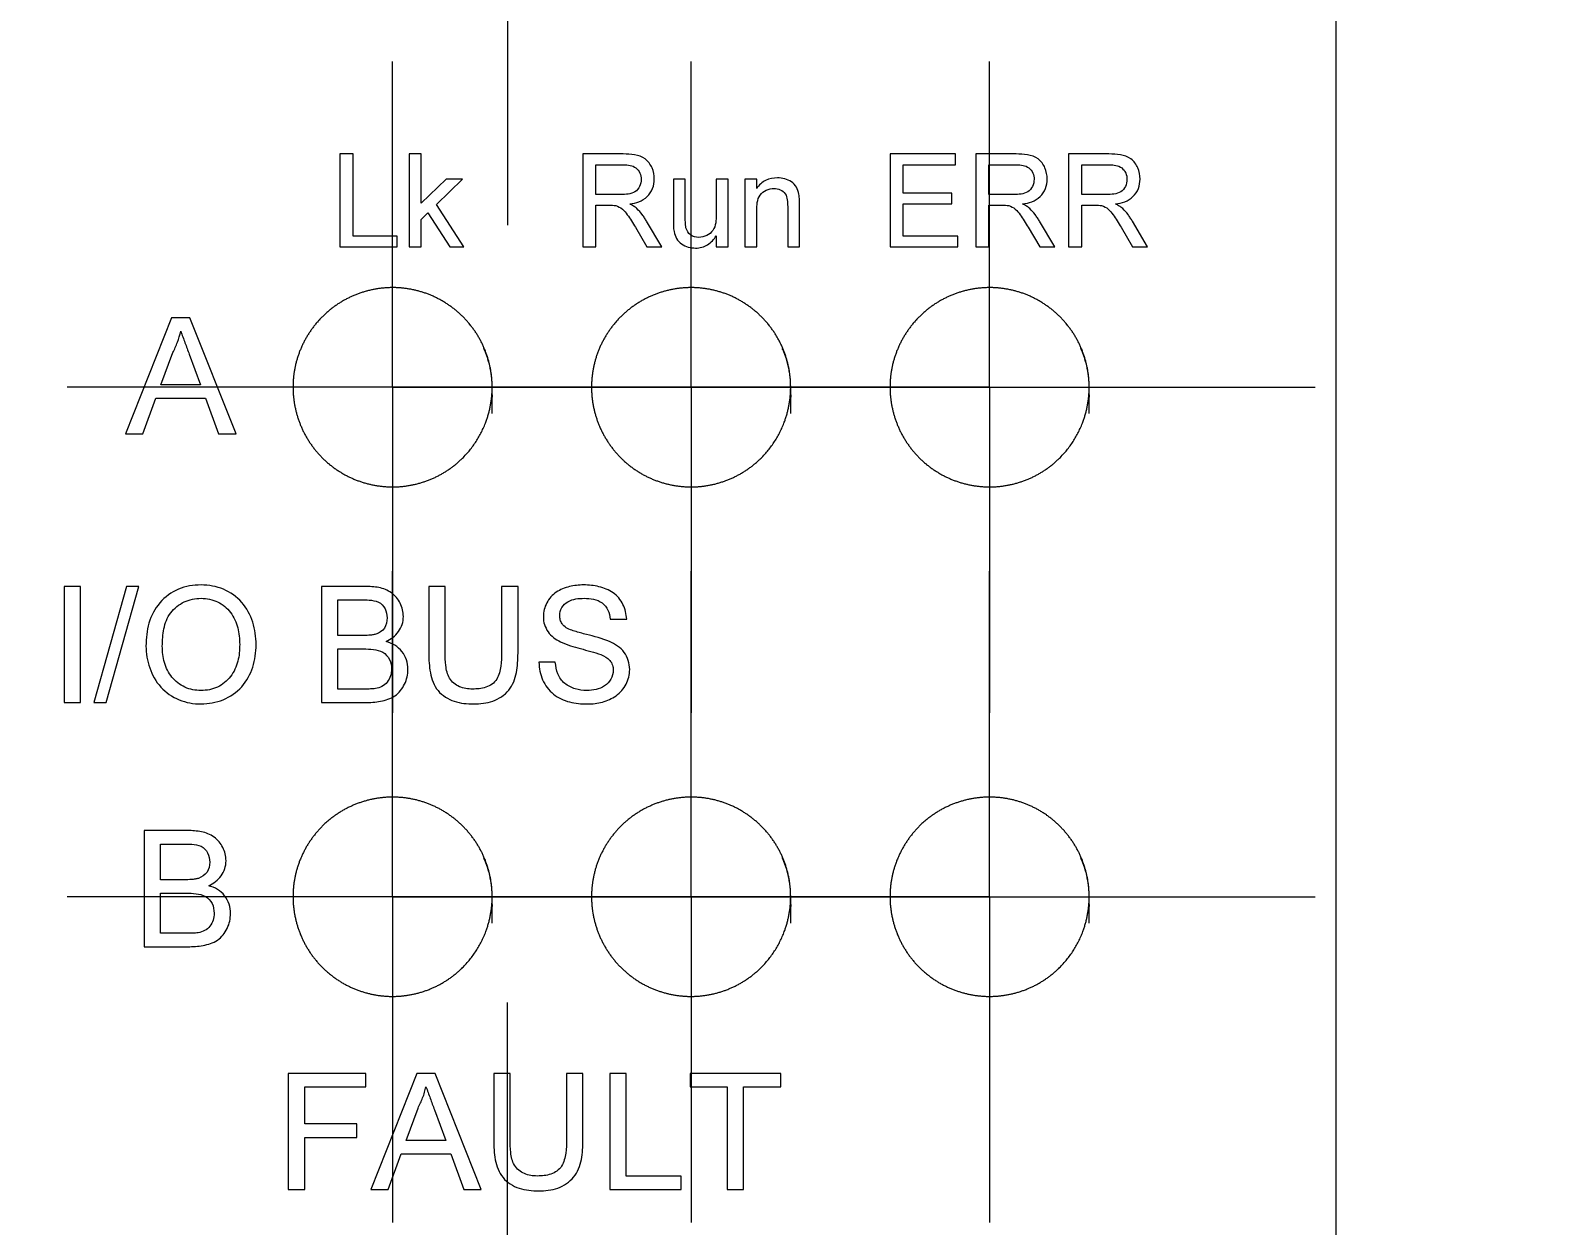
# Model space of a CAD drawing. Header units: millimetres. Extents: x -571 to 210, y 0 to 297.
# Drawn here: x 82.26 to 99.11, y 190.89 to 204.11 of the extents above; entities that cross this region are included whole.
import ezdxf

# ---------------------------------------------------------------- set-up
doc = ezdxf.new("R2010")
doc.units = ezdxf.units.MM
doc.styles.add('SLDTEXTSTYLE2', font='TXT', dxfattribs={"width": 0.605})
doc.dimstyles.new('SLDDIMSTYLE4', dxfattribs={"dimtxt": 2.568319, "dimasz": 3.5, "dimexe": 0, "dimexo": 0.0625, "dimgap": 0.64208, "dimtad": 2, "dimrnd": 1e-09, "dimzin": 12, "dimdsep": 46, "dimtxsty": 'SLDTEXTSTYLE2', "dimblk1": 'NONE', "dimblk2": 'NONE', "dimsah": 1, "dimcen": 0.09, "dimadec": 0, "dimazin": 0, "dimtfac": 1, "dimtofl": 0, "dimtmove": 0, "dimatfit": 3, "dimldrblk": 'NONE', "dimfxl": 1, "dimtolj": 1, "dimtzin": 12, "dimarcsym": 0})

# ---------------------------------------------------------------- blocks, each defined once
blk = doc.blocks.new('SW_CENTERMARKSYMBOL_15')
at = {"color": 0, "linetype": 'Continuous', "lineweight": 0}
for p, q in [((0, 2.5), (0, 4.25)), ((0, 0), (0, 2.5)), ((-2.5, 0), (-4.25, 0)), ((0, 0), (-2.5, 0)), ((0, 0), (0, -2.5)), ((0, 0), (2.5, 0)), ((2.5, 0), (4.25, 0)), ((0, -2.5), (0, -4.25))]:
    blk.add_line(p, q, dxfattribs=at)
blk = doc.blocks.new('SW_CENTERMARKSYMBOL_16')
at = {"color": 0, "linetype": 'Continuous', "lineweight": 0}
for p, q in [((0, 2.5), (0, 3.6017)), ((0, 0), (0, 2.5)), ((-2.5, 0), (-3.6017, 0)), ((0, 0), (-2.5, 0)), ((0, 0), (0, -2.5)), ((0, 0), (2.5, 0)), ((2.5, 0), (3.6017, 0)), ((0, -2.5), (0, -3.6017))]:
    blk.add_line(p, q, dxfattribs=at)
blk = doc.blocks.new('SW_CENTERMARKSYMBOL_17')
at = {"color": 0, "linetype": 'Continuous', "lineweight": 0}
for p, q in [((0, 2.5), (0, 3.6017)), ((0, 0), (0, 2.5)), ((-2.5, 0), (-3.6017, 0)), ((0, 0), (-2.5, 0)), ((0, 0), (0, -2.5)), ((0, 0), (2.5, 0)), ((2.5, 0), (3.6017, 0)), ((0, -2.5), (0, -3.6017))]:
    blk.add_line(p, q, dxfattribs=at)
blk = doc.blocks.new('SW_CENTERMARKSYMBOL_18')
at = {"color": 0, "linetype": 'Continuous', "lineweight": 0}
for p, q in [((0, 2.5), (0, 3.6017)), ((0, 0), (0, 2.5)), ((-2.5, 0), (-3.6017, 0)), ((0, 0), (-2.5, 0)), ((0, 0), (0, -2.5)), ((0, 0), (2.5, 0)), ((2.5, 0), (3.6017, 0)), ((0, -2.5), (0, -3.6017))]:
    blk.add_line(p, q, dxfattribs=at)
blk = doc.blocks.new('SW_CENTERMARKSYMBOL_19')
at = {"color": 0, "linetype": 'Continuous', "lineweight": 0}
for p, q in [((0, 2.5), (0, 3.6017)), ((0, 0), (0, 2.5)), ((-2.5, 0), (-3.6017, 0)), ((0, 0), (-2.5, 0)), ((0, 0), (0, -2.5)), ((0, 0), (2.5, 0)), ((2.5, 0), (3.6017, 0)), ((0, -2.5), (0, -3.6017))]:
    blk.add_line(p, q, dxfattribs=at)
blk = doc.blocks.new('SW_CENTERMARKSYMBOL_20')
at = {"color": 0, "linetype": 'Continuous', "lineweight": 0}
for p, q in [((0, 2.5), (0, 3.6017)), ((0, 0), (0, 2.5)), ((-2.5, 0), (-3.6017, 0)), ((0, 0), (-2.5, 0)), ((0, 0), (0, -2.5)), ((0, 0), (2.5, 0)), ((2.5, 0), (3.6017, 0)), ((0, -2.5), (0, -3.6017))]:
    blk.add_line(p, q, dxfattribs=at)
blk = doc.blocks.new('SW_CENTERMARKSYMBOL_21')
at = {"color": 0, "linetype": 'Continuous', "lineweight": 0}
for p, q in [((0, 2.5), (0, 3.6017)), ((0, 0), (0, 2.5)), ((-2.5, 0), (-3.6017, 0)), ((0, 0), (-2.5, 0)), ((0, 0), (0, -2.5)), ((0, 0), (2.5, 0)), ((2.5, 0), (3.6017, 0)), ((0, -2.5), (0, -3.6017))]:
    blk.add_line(p, q, dxfattribs=at)
blk = doc.blocks.new('SW_CENTERMARKSYMBOL_22')
at = {"color": 0, "linetype": 'Continuous', "lineweight": 0}
for p, q in [((0, 2.5), (0, 4.25)), ((0, 0), (0, 2.5)), ((-2.5, 0), (-4.25, 0)), ((0, 0), (-2.5, 0)), ((0, 0), (0, -2.5)), ((0, 0), (2.5, 0)), ((2.5, 0), (4.25, 0)), ((0, -2.5), (0, -4.25))]:
    blk.add_line(p, q, dxfattribs=at)
blk = doc.blocks.new('*D36')
at = {"color": 7, "linetype": 'Continuous', "lineweight": 0, "attachment_point": 1, "rotation": 355.7891, "style": 'SLDTEXTSTYLE2'}
for s, insert, char_height in [('R', (118.071, 187.237), 2.646), ('719.48', (120.608, 187.05), 2.6458)]:
    blk.add_mtext(s, dxfattribs=dict(at, insert=insert, char_height=char_height))
blk = doc.blocks.new('_NONE')

msp = doc.modelspace()

# ---------------------------------------------------------------- linework, layer by layer
at = {"color": 7, "linetype": 'Continuous', "lineweight": 15}
for p, q in [((96.703, 234.525), (96.703, 102.631)), ((85.688, 202.744), (85.688, 201.716)), ((85.833, 202.744), (85.688, 202.744)), ((85.833, 201.835), (85.833, 202.744)), ((86.455, 202.744), (86.455, 201.716)), ((86.586, 202.744), (86.455, 202.744)), ((86.586, 202.199), (86.586, 202.744)), ((88.375, 202.744), (88.375, 201.716)), ((88.821, 202.744), (88.375, 202.744)), ((91.773, 202.744), (91.773, 201.716)), ((92.498, 202.744), (91.773, 202.744)), ((92.498, 202.625), (92.498, 202.744)), ((92.722, 202.744), (92.722, 201.716)), ((93.167, 202.744), (92.722, 202.744)), ((93.749, 202.744), (93.749, 201.716)), ((94.195, 202.744), (93.749, 202.744)), ((88.52, 202.625), (88.826, 202.625)), ((88.52, 202.296), (88.52, 202.625)), ((91.918, 202.625), (92.498, 202.625)), ((91.918, 202.309), (91.918, 202.625)), ((92.866, 202.625), (93.173, 202.625)), ((92.866, 202.296), (92.866, 202.625)), ((93.894, 202.625), (94.2, 202.625)), ((93.894, 202.296), (93.894, 202.625)), ((86.862, 202.467), (86.586, 202.199)), ((86.757, 202.187), (87.045, 202.467)), ((87.045, 202.467), (86.862, 202.467)), ((89.376, 202.467), (89.376, 202.004)), ((89.508, 202.467), (89.376, 202.467)), ((89.508, 202.059), (89.508, 202.467)), ((89.982, 202.467), (89.85, 202.467)), ((89.85, 202.467), (89.85, 202.073)), ((89.982, 201.716), (89.982, 202.467)), ((90.166, 202.467), (90.166, 201.716)), ((90.298, 202.467), (90.166, 202.467)), ((90.298, 202.362), (90.298, 202.467)), ((87.058, 201.716), (86.757, 202.187)), ((88.795, 202.296), (88.52, 202.296)), ((88.52, 202.177), (88.668, 202.177)), ((88.52, 201.716), (88.52, 202.177)), ((92.458, 202.309), (91.918, 202.309)), ((91.918, 202.191), (92.458, 202.191)), ((91.918, 201.835), (91.918, 202.191)), ((92.458, 202.191), (92.458, 202.309)), ((93.142, 202.296), (92.866, 202.296)), ((92.866, 202.177), (93.015, 202.177)), ((92.866, 201.716), (92.866, 202.177)), ((94.169, 202.296), (93.894, 202.296)), ((93.894, 202.177), (94.042, 202.177)), ((93.894, 201.716), (93.894, 202.177)), ((86.586, 202.02), (86.662, 202.094)), ((86.586, 201.716), (86.586, 202.02)), ((86.662, 202.094), (86.904, 201.716)), ((90.298, 201.716), (90.298, 202.119)), ((90.641, 202.165), (90.641, 201.716)), ((90.772, 201.716), (90.772, 202.176)), ((88.956, 201.933), (89.084, 201.716)), ((89.25, 201.716), (89.081, 202)), ((93.302, 201.933), (93.43, 201.716)), ((93.596, 201.716), (93.427, 202)), ((94.329, 201.933), (94.457, 201.716)), ((94.623, 201.716), (94.455, 202)), ((85.688, 201.716), (86.321, 201.716)), ((86.321, 201.835), (85.833, 201.835)), ((86.321, 201.716), (86.321, 201.835)), ((86.455, 201.716), (86.586, 201.716)), ((86.904, 201.716), (87.058, 201.716)), ((88.375, 201.716), (88.52, 201.716)), ((89.084, 201.716), (89.25, 201.716)), ((89.85, 201.839), (89.85, 201.716)), ((89.85, 201.716), (89.982, 201.716)), ((90.166, 201.716), (90.298, 201.716)), ((90.641, 201.716), (90.772, 201.716)), ((91.773, 201.716), (92.524, 201.716)), ((92.524, 201.835), (91.918, 201.835)), ((92.524, 201.716), (92.524, 201.835)), ((92.722, 201.716), (92.866, 201.716)), ((93.43, 201.716), (93.596, 201.716)), ((93.749, 201.716), (93.894, 201.716)), ((94.457, 201.716), (94.623, 201.716)), ((83.824, 200.932), (83.315, 199.648)), ((84.029, 200.932), (83.824, 200.932)), ((84.539, 199.648), (84.029, 200.932)), ((83.707, 200.192), (83.839, 200.547)), ((84.021, 200.529), (84.146, 200.192)), ((84.146, 200.192), (83.707, 200.192)), ((83.507, 199.648), (83.653, 200.043)), ((83.653, 200.043), (84.2, 200.043)), ((84.2, 200.043), (84.346, 199.648)), ((83.315, 199.648), (83.507, 199.648)), ((84.346, 199.648), (84.539, 199.648)), ((82.637, 197.962), (82.637, 196.677)), ((82.818, 197.962), (82.637, 197.962)), ((82.818, 196.677), (82.818, 197.962)), ((83.328, 197.962), (82.966, 196.677)), ((83.102, 196.677), (83.464, 197.962)), ((83.464, 197.962), (83.328, 197.962)), ((85.485, 197.962), (85.485, 196.677)), ((85.966, 197.962), (85.485, 197.962)), ((85.666, 197.813), (85.911, 197.813)), ((85.666, 197.418), (85.666, 197.813)), ((86.67, 197.962), (86.67, 197.223)), ((86.851, 197.962), (86.67, 197.962)), ((86.851, 197.231), (86.851, 197.962)), ((87.658, 197.962), (87.477, 197.962)), ((87.477, 197.962), (87.477, 197.231)), ((87.658, 197.223), (87.658, 197.962)), ((88.679, 197.599), (88.86, 197.599)), ((85.931, 197.418), (85.666, 197.418)), ((85.666, 197.27), (85.949, 197.27)), ((85.666, 196.826), (85.666, 197.27)), ((88.07, 197.122), (87.889, 197.122)), ((85.97, 196.826), (85.666, 196.826)), ((82.637, 196.677), (82.818, 196.677)), ((82.966, 196.677), (83.102, 196.677)), ((85.485, 196.677), (85.967, 196.677)), ((83.523, 195.261), (83.523, 193.976)), ((84.004, 195.261), (83.523, 195.261)), ((83.704, 195.112), (83.949, 195.112)), ((83.704, 194.717), (83.704, 195.112)), ((83.969, 194.717), (83.704, 194.717)), ((83.704, 194.569), (83.987, 194.569)), ((83.704, 194.125), (83.704, 194.569)), ((84.008, 194.125), (83.704, 194.125)), ((83.523, 193.976), (84.005, 193.976)), ((85.117, 192.576), (85.117, 191.292)), ((85.973, 192.576), (85.117, 192.576)), ((85.973, 192.428), (85.973, 192.576)), ((86.537, 192.576), (86.028, 191.292)), ((86.742, 192.576), (86.537, 192.576)), ((87.252, 191.292), (86.742, 192.576)), ((87.389, 192.576), (87.389, 191.837)), ((87.57, 192.576), (87.389, 192.576)), ((87.57, 191.846), (87.57, 192.576)), ((88.376, 192.576), (88.195, 192.576)), ((88.195, 192.576), (88.195, 191.846)), ((88.376, 191.837), (88.376, 192.576)), ((88.673, 192.576), (88.673, 191.292)), ((88.854, 192.576), (88.673, 192.576)), ((88.854, 191.44), (88.854, 192.576)), ((90.566, 192.576), (89.562, 192.576)), ((89.562, 192.576), (89.562, 192.428)), ((90.566, 192.428), (90.566, 192.576)), ((85.298, 192.428), (85.973, 192.428)), ((85.298, 192.016), (85.298, 192.428)), ((89.562, 192.428), (89.973, 192.428)), ((89.973, 192.428), (89.973, 191.292)), ((90.154, 192.428), (90.566, 192.428)), ((90.154, 191.292), (90.154, 192.428)), ((86.42, 191.835), (86.552, 192.191)), ((86.734, 192.173), (86.859, 191.835)), ((85.874, 192.016), (85.298, 192.016)), ((85.874, 191.868), (85.874, 192.016)), ((85.298, 191.868), (85.874, 191.868)), ((85.298, 191.292), (85.298, 191.868)), ((86.859, 191.835), (86.42, 191.835)), ((86.22, 191.292), (86.366, 191.687)), ((86.366, 191.687), (86.913, 191.687)), ((86.913, 191.687), (87.059, 191.292)), ((89.463, 191.44), (88.854, 191.44)), ((89.463, 191.292), (89.463, 191.44)), ((85.117, 191.292), (85.298, 191.292)), ((86.028, 191.292), (86.22, 191.292)), ((87.059, 191.292), (87.252, 191.292)), ((88.673, 191.292), (89.463, 191.292)), ((89.973, 191.292), (90.154, 191.292))]:
    msp.add_line(p, q, dxfattribs=at)
for points, knots in [([(89.165, 202.467), (89.164, 202.509), (89.158, 202.551), (89.123, 202.629), (89.098, 202.664), (89.031, 202.715), (88.989, 202.728), (88.905, 202.742), (88.863, 202.743), (88.821, 202.744)], [0, 0, 0, 0, 0.25, 0.25, 0.5, 0.5, 0.75, 0.75, 1, 1, 1, 1]), ([(93.512, 202.467), (93.511, 202.509), (93.504, 202.551), (93.47, 202.629), (93.445, 202.664), (93.377, 202.715), (93.335, 202.728), (93.252, 202.742), (93.21, 202.743), (93.167, 202.744)], [0, 0, 0, 0, 0.25, 0.25, 0.5, 0.5, 0.75, 0.75, 1, 1, 1, 1]), ([(94.539, 202.467), (94.538, 202.509), (94.531, 202.551), (94.497, 202.629), (94.472, 202.664), (94.405, 202.715), (94.363, 202.728), (94.279, 202.742), (94.237, 202.743), (94.195, 202.744)], [0, 0, 0, 0, 0.25, 0.25, 0.5, 0.5, 0.75, 0.75, 1, 1, 1, 1]), ([(88.826, 202.625), (88.874, 202.625), (88.924, 202.619), (88.982, 202.575), (88.997, 202.555), (89.016, 202.512), (89.02, 202.488), (89.021, 202.464)], [0, 0, 0, 0, 0.5, 0.5, 0.75, 0.75, 1, 1, 1, 1]), ([(93.173, 202.625), (93.221, 202.625), (93.271, 202.619), (93.328, 202.575), (93.343, 202.555), (93.363, 202.512), (93.366, 202.488), (93.367, 202.464)], [0, 0, 0, 0, 0.5, 0.5, 0.75, 0.75, 1, 1, 1, 1]), ([(94.2, 202.625), (94.248, 202.625), (94.298, 202.619), (94.355, 202.575), (94.37, 202.555), (94.39, 202.512), (94.394, 202.488), (94.394, 202.464)], [0, 0, 0, 0, 0.5, 0.5, 0.75, 0.75, 1, 1, 1, 1]), ([(89.021, 202.464), (89.02, 202.437), (89.015, 202.41), (88.991, 202.362), (88.974, 202.34), (88.906, 202.298), (88.849, 202.297), (88.795, 202.296)], [0, 0, 0, 0, 0.25, 0.25, 0.5, 0.5, 1, 1, 1, 1]), ([(88.893, 202.191), (88.928, 202.196), (88.963, 202.203), (89.029, 202.23), (89.061, 202.248), (89.113, 202.297), (89.133, 202.328), (89.16, 202.395), (89.165, 202.431), (89.165, 202.467)], [0, 0, 0, 0, 0.25, 0.25, 0.5, 0.5, 0.75, 0.75, 1, 1, 1, 1]), ([(90.527, 202.48), (90.482, 202.479), (90.437, 202.472), (90.357, 202.432), (90.325, 202.399), (90.298, 202.362)], [0, 0, 0, 0, 0.5, 0.5, 1, 1, 1, 1]), ([(90.298, 202.119), (90.299, 202.149), (90.3, 202.178), (90.31, 202.236), (90.319, 202.265), (90.352, 202.314), (90.378, 202.331), (90.431, 202.356), (90.46, 202.361), (90.49, 202.362)], [0, 0, 0, 0, 0.25, 0.25, 0.5, 0.5, 0.75, 0.75, 1, 1, 1, 1]), ([(90.49, 202.362), (90.514, 202.361), (90.538, 202.358), (90.581, 202.338), (90.601, 202.323), (90.627, 202.283), (90.633, 202.26), (90.64, 202.212), (90.64, 202.189), (90.641, 202.165)], [0, 0, 0, 0, 0.25, 0.25, 0.5, 0.5, 0.75, 0.75, 1, 1, 1, 1]), ([(90.766, 202.299), (90.76, 202.326), (90.751, 202.352), (90.724, 202.4), (90.706, 202.421), (90.637, 202.466), (90.582, 202.479), (90.527, 202.48)], [0, 0, 0, 0, 0.25, 0.25, 0.5, 0.5, 1, 1, 1, 1]), ([(93.367, 202.464), (93.366, 202.437), (93.361, 202.41), (93.338, 202.362), (93.32, 202.34), (93.252, 202.298), (93.195, 202.297), (93.142, 202.296)], [0, 0, 0, 0, 0.25, 0.25, 0.5, 0.5, 1, 1, 1, 1]), ([(93.239, 202.191), (93.275, 202.196), (93.31, 202.203), (93.375, 202.23), (93.407, 202.248), (93.459, 202.297), (93.479, 202.328), (93.506, 202.395), (93.511, 202.431), (93.512, 202.467)], [0, 0, 0, 0, 0.25, 0.25, 0.5, 0.5, 0.75, 0.75, 1, 1, 1, 1]), ([(94.394, 202.464), (94.393, 202.437), (94.388, 202.41), (94.365, 202.362), (94.348, 202.34), (94.279, 202.298), (94.223, 202.297), (94.169, 202.296)], [0, 0, 0, 0, 0.25, 0.25, 0.5, 0.5, 1, 1, 1, 1]), ([(94.267, 202.191), (94.302, 202.196), (94.337, 202.203), (94.403, 202.23), (94.435, 202.248), (94.486, 202.297), (94.507, 202.328), (94.534, 202.395), (94.538, 202.431), (94.539, 202.467)], [0, 0, 0, 0, 0.25, 0.25, 0.5, 0.5, 0.75, 0.75, 1, 1, 1, 1]), ([(88.668, 202.177), (88.674, 202.177), (88.68, 202.177), (88.686, 202.177), (88.692, 202.177), (88.698, 202.177), (88.704, 202.177), (88.716, 202.176), (88.728, 202.175), (88.74, 202.173)], [0, 0, 0, 0, 0.00001794002, 0.00001794002, 0.00001794002, 0.00003588707, 0.00003588707, 0.00003588707, 0.00007169055, 0.00007169055, 0.00007169055, 0.00007169055]), ([(88.973, 202.14), (88.967, 202.145), (88.961, 202.15), (88.954, 202.155), (88.948, 202.16), (88.941, 202.164), (88.935, 202.168), (88.921, 202.176), (88.907, 202.184), (88.893, 202.191)], [0, 0, 0, 0, 0.00002376253, 0.00002376253, 0.00002376253, 0.00004755377, 0.00004755377, 0.00004755377, 0.00009489811, 0.00009489811, 0.00009489811, 0.00009489811]), ([(90.772, 202.176), (90.772, 202.196), (90.772, 202.217), (90.771, 202.237), (90.771, 202.248), (90.77, 202.258), (90.769, 202.268), (90.768, 202.278), (90.767, 202.289), (90.766, 202.299)], [0, 0, 0, 0, 0.000061631, 0.000061631, 0.000061631, 0.000092509, 0.000092509, 0.000092509, 0.0001235027, 0.0001235027, 0.0001235027, 0.0001235027]), ([(93.015, 202.177), (93.021, 202.177), (93.027, 202.177), (93.033, 202.177), (93.039, 202.177), (93.045, 202.177), (93.051, 202.177), (93.063, 202.176), (93.075, 202.175), (93.086, 202.173)], [0, 0, 0, 0, 0.00001794002, 0.00001794002, 0.00001794002, 0.00003588707, 0.00003588707, 0.00003588707, 0.00007169055, 0.00007169055, 0.00007169055, 0.00007169055]), ([(93.319, 202.14), (93.313, 202.145), (93.307, 202.15), (93.301, 202.155), (93.294, 202.16), (93.288, 202.164), (93.281, 202.168), (93.268, 202.176), (93.253, 202.184), (93.239, 202.191)], [0, 0, 0, 0, 0.00002376253, 0.00002376253, 0.00002376253, 0.00004755377, 0.00004755377, 0.00004755377, 0.00009489811, 0.00009489811, 0.00009489811, 0.00009489811]), ([(94.042, 202.177), (94.048, 202.177), (94.054, 202.177), (94.06, 202.177), (94.066, 202.177), (94.072, 202.177), (94.078, 202.177), (94.09, 202.176), (94.102, 202.175), (94.114, 202.173)], [0, 0, 0, 0, 0.00001794002, 0.00001794002, 0.00001794002, 0.00003588707, 0.00003588707, 0.00003588707, 0.00007169055, 0.00007169055, 0.00007169055, 0.00007169055]), ([(94.347, 202.14), (94.341, 202.145), (94.334, 202.15), (94.328, 202.155), (94.322, 202.16), (94.315, 202.164), (94.308, 202.168), (94.295, 202.176), (94.281, 202.184), (94.267, 202.191)], [0, 0, 0, 0, 0.00002376253, 0.00002376253, 0.00002376253, 0.00004755377, 0.00004755377, 0.00004755377, 0.00009489811, 0.00009489811, 0.00009489811, 0.00009489811]), ([(88.74, 202.173), (88.766, 202.164), (88.791, 202.153), (88.834, 202.117), (88.85, 202.095), (88.899, 202.028), (88.927, 201.981), (88.956, 201.933)], [0, 0, 0, 0, 0.25, 0.25, 0.5, 0.5, 1, 1, 1, 1]), ([(89.081, 202), (89.073, 202.013), (89.066, 202.025), (89.058, 202.038), (89.05, 202.05), (89.041, 202.062), (89.032, 202.074), (89.014, 202.098), (88.994, 202.119), (88.973, 202.14)], [0, 0, 0, 0, 0.000044453, 0.000044453, 0.000044453, 0.0000889502, 0.0000889502, 0.0000889502, 0.0001778479, 0.0001778479, 0.0001778479, 0.0001778479]), ([(89.516, 201.927), (89.513, 201.938), (89.512, 201.949), (89.511, 201.96), (89.51, 201.971), (89.509, 201.982), (89.509, 201.993), (89.508, 202.015), (89.508, 202.037), (89.508, 202.059)], [0, 0, 0, 0, 0.0000331474, 0.0000331474, 0.0000331474, 0.0000662318, 0.0000662318, 0.0000662318, 0.0001322283, 0.0001322283, 0.0001322283, 0.0001322283]), ([(89.85, 202.073), (89.85, 202.043), (89.849, 202.013), (89.84, 201.953), (89.831, 201.924), (89.797, 201.874), (89.772, 201.855), (89.718, 201.829), (89.688, 201.823), (89.658, 201.822)], [0, 0, 0, 0, 0.25, 0.25, 0.5, 0.5, 0.75, 0.75, 1, 1, 1, 1]), ([(93.086, 202.173), (93.113, 202.164), (93.138, 202.153), (93.18, 202.117), (93.197, 202.095), (93.245, 202.028), (93.273, 201.981), (93.302, 201.933)], [0, 0, 0, 0, 0.25, 0.25, 0.5, 0.5, 1, 1, 1, 1]), ([(93.427, 202), (93.42, 202.013), (93.412, 202.025), (93.404, 202.038), (93.396, 202.05), (93.387, 202.062), (93.378, 202.074), (93.361, 202.098), (93.34, 202.119), (93.319, 202.14)], [0, 0, 0, 0, 0.000044453, 0.000044453, 0.000044453, 0.0000889502, 0.0000889502, 0.0000889502, 0.0001778479, 0.0001778479, 0.0001778479, 0.0001778479]), ([(94.114, 202.173), (94.14, 202.164), (94.165, 202.153), (94.207, 202.117), (94.224, 202.095), (94.272, 202.028), (94.301, 201.981), (94.329, 201.933)], [0, 0, 0, 0, 0.25, 0.25, 0.5, 0.5, 1, 1, 1, 1]), ([(94.455, 202), (94.447, 202.013), (94.439, 202.025), (94.431, 202.038), (94.423, 202.05), (94.415, 202.062), (94.406, 202.074), (94.388, 202.098), (94.368, 202.119), (94.347, 202.14)], [0, 0, 0, 0, 0.000044453, 0.000044453, 0.000044453, 0.0000889502, 0.0000889502, 0.0000889502, 0.0001778479, 0.0001778479, 0.0001778479, 0.0001778479]), ([(89.376, 202.004), (89.376, 201.995), (89.376, 201.985), (89.376, 201.975), (89.377, 201.965), (89.377, 201.955), (89.377, 201.945), (89.378, 201.925), (89.38, 201.906), (89.384, 201.886)], [0, 0, 0, 0, 0.0000296593, 0.0000296593, 0.0000296593, 0.0000593253, 0.0000593253, 0.0000593253, 0.0001186717, 0.0001186717, 0.0001186717, 0.0001186717]), ([(89.384, 201.886), (89.389, 201.859), (89.398, 201.833), (89.424, 201.785), (89.444, 201.765), (89.512, 201.718), (89.567, 201.705), (89.622, 201.703)], [0, 0, 0, 0, 0.25, 0.25, 0.5, 0.5, 1, 1, 1, 1]), ([(89.658, 201.822), (89.626, 201.823), (89.593, 201.83), (89.541, 201.866), (89.524, 201.896), (89.516, 201.927)], [0, 0, 0, 0, 0.5, 0.5, 1, 1, 1, 1]), ([(89.622, 201.703), (89.669, 201.705), (89.716, 201.715), (89.794, 201.764), (89.825, 201.8), (89.85, 201.839)], [0, 0, 0, 0, 0.5, 0.5, 1, 1, 1, 1]), ([(87.372, 199.873), (87.372, 200.309), (87.344, 200.452), (87.233, 200.719), (87.151, 200.841), (86.948, 201.044), (86.825, 201.127), (86.56, 201.237), (86.415, 201.266), (86.127, 201.266), (85.983, 201.237), (85.716, 201.127), (85.595, 201.046), (85.389, 200.84), (85.308, 200.719), (85.197, 200.452), (85.169, 200.308), (85.169, 200.021), (85.198, 199.876), (85.307, 199.611), (85.389, 199.488), (85.592, 199.284), (85.714, 199.202), (85.981, 199.091), (86.124, 199.062), (86.415, 199.062), (86.558, 199.091), (86.825, 199.201), (86.947, 199.283), (87.253, 199.588), (87.372, 199.873), (87.372, 200.309)], [-0.125, -0.125, 0, 0, 0.0625, 0.0625, 0.125, 0.125, 0.1875, 0.1875, 0.25, 0.25, 0.3125, 0.3125, 0.375, 0.375, 0.4375, 0.4375, 0.5, 0.5, 0.5625, 0.5625, 0.625, 0.625, 0.6875, 0.6875, 0.75, 0.75, 0.8125, 0.8125, 0.875, 0.875, 1, 1, 1.0625, 1.0625]), ([(90.674, 199.873), (90.674, 200.309), (90.646, 200.452), (90.535, 200.719), (90.453, 200.841), (90.25, 201.044), (90.127, 201.127), (89.862, 201.237), (89.717, 201.266), (89.429, 201.266), (89.285, 201.237), (89.018, 201.127), (88.897, 201.046), (88.691, 200.84), (88.61, 200.719), (88.499, 200.452), (88.471, 200.308), (88.471, 200.021), (88.5, 199.876), (88.609, 199.611), (88.691, 199.488), (88.894, 199.284), (89.016, 199.202), (89.283, 199.091), (89.426, 199.062), (89.717, 199.062), (89.86, 199.091), (90.127, 199.201), (90.249, 199.283), (90.555, 199.588), (90.674, 199.873), (90.674, 200.309)], [-0.125, -0.125, 0, 0, 0.0625, 0.0625, 0.125, 0.125, 0.1875, 0.1875, 0.25, 0.25, 0.3125, 0.3125, 0.375, 0.375, 0.4375, 0.4375, 0.5, 0.5, 0.5625, 0.5625, 0.625, 0.625, 0.6875, 0.6875, 0.75, 0.75, 0.8125, 0.8125, 0.875, 0.875, 1, 1, 1.0625, 1.0625]), ([(93.976, 199.873), (93.976, 200.309), (93.948, 200.452), (93.837, 200.719), (93.755, 200.841), (93.552, 201.044), (93.429, 201.127), (93.164, 201.237), (93.019, 201.266), (92.731, 201.266), (92.587, 201.237), (92.32, 201.127), (92.199, 201.046), (91.993, 200.84), (91.912, 200.719), (91.801, 200.452), (91.773, 200.308), (91.773, 200.021), (91.802, 199.876), (91.911, 199.611), (91.993, 199.488), (92.196, 199.284), (92.318, 199.202), (92.585, 199.091), (92.728, 199.062), (93.019, 199.062), (93.162, 199.091), (93.429, 199.201), (93.551, 199.283), (93.857, 199.588), (93.976, 199.873), (93.976, 200.309)], [-0.125, -0.125, 0, 0, 0.0625, 0.0625, 0.125, 0.125, 0.1875, 0.1875, 0.25, 0.25, 0.3125, 0.3125, 0.375, 0.375, 0.4375, 0.4375, 0.5, 0.5, 0.5625, 0.5625, 0.625, 0.625, 0.6875, 0.6875, 0.75, 0.75, 0.8125, 0.8125, 0.875, 0.875, 1, 1, 1.0625, 1.0625]), ([(83.839, 200.547), (83.848, 200.566), (83.858, 200.585), (83.867, 200.604), (83.875, 200.623), (83.883, 200.643), (83.89, 200.663), (83.905, 200.702), (83.917, 200.743), (83.927, 200.784)], [0, 0, 0, 0, 0.0000634621, 0.0000634621, 0.0000634621, 0.0001269779, 0.0001269779, 0.0001269779, 0.0002540087, 0.0002540087, 0.0002540087, 0.0002540087]), ([(83.927, 200.784), (83.934, 200.763), (83.942, 200.742), (83.95, 200.721), (83.958, 200.699), (83.966, 200.678), (83.974, 200.657), (83.982, 200.635), (83.989, 200.614), (83.997, 200.593), (84.005, 200.572), (84.013, 200.55), (84.021, 200.529)], [0, 0, 0, 0, 0.0000680895, 0.0000680895, 0.0000680895, 0.000136175, 0.000136175, 0.000136175, 0.000204263, 0.000204263, 0.000204263, 0.000272351, 0.000272351, 0.000272351, 0.000272351]), ([(84.152, 197.978), (84.066, 197.976), (83.981, 197.964), (83.823, 197.897), (83.752, 197.845), (83.64, 197.716), (83.6, 197.638), (83.551, 197.474), (83.544, 197.388), (83.542, 197.302)], [0, 0, 0, 0, 0.25, 0.25, 0.5, 0.5, 0.75, 0.75, 1, 1, 1, 1]), ([(84.761, 197.317), (84.759, 197.402), (84.75, 197.485), (84.698, 197.645), (84.658, 197.721), (84.547, 197.848), (84.476, 197.897), (84.322, 197.963), (84.237, 197.976), (84.152, 197.978)], [0, 0, 0, 0, 0.25, 0.25, 0.5, 0.5, 0.75, 0.75, 1, 1, 1, 1]), ([(88.384, 197.978), (88.331, 197.977), (88.278, 197.972), (88.176, 197.947), (88.125, 197.927), (88.037, 197.867), (88.001, 197.827), (87.964, 197.756), (87.954, 197.731), (87.941, 197.68), (87.939, 197.653), (87.938, 197.626)], [0, 0, 0, 0, 0.25, 0.25, 0.5, 0.5, 0.75, 0.75, 0.875, 0.875, 1, 1, 1, 1]), ([(88.86, 197.599), (88.856, 197.656), (88.845, 197.712), (88.793, 197.813), (88.755, 197.858), (88.663, 197.923), (88.609, 197.945), (88.498, 197.972), (88.441, 197.977), (88.384, 197.978)], [0, 0, 0, 0, 0.25, 0.25, 0.5, 0.5, 0.75, 0.75, 1, 1, 1, 1]), ([(83.723, 197.3), (83.724, 197.365), (83.728, 197.429), (83.754, 197.555), (83.777, 197.617), (83.855, 197.721), (83.908, 197.761), (84.023, 197.817), (84.088, 197.829), (84.153, 197.83)], [0, 0, 0, 0, 0.25, 0.25, 0.5, 0.5, 0.75, 0.75, 1, 1, 1, 1]), ([(84.153, 197.83), (84.216, 197.828), (84.279, 197.817), (84.391, 197.763), (84.441, 197.722), (84.515, 197.623), (84.541, 197.564), (84.573, 197.444), (84.579, 197.381), (84.579, 197.319)], [0, 0, 0, 0, 0.25, 0.25, 0.5, 0.5, 0.75, 0.75, 1, 1, 1, 1]), ([(85.911, 197.813), (85.945, 197.813), (85.979, 197.813), (86.047, 197.807), (86.082, 197.803), (86.146, 197.773), (86.171, 197.746), (86.202, 197.683), (86.208, 197.648), (86.209, 197.613)], [0, 0, 0, 0, 0.25, 0.25, 0.5, 0.5, 0.75, 0.75, 1, 1, 1, 1]), ([(86.39, 197.629), (86.389, 197.654), (86.387, 197.679), (86.375, 197.728), (86.366, 197.753), (86.331, 197.82), (86.298, 197.861), (86.216, 197.919), (86.167, 197.938), (86.068, 197.958), (86.017, 197.961), (85.966, 197.962)], [0, 0, 0, 0, 0.125, 0.125, 0.25, 0.25, 0.5, 0.5, 0.75, 0.75, 1, 1, 1, 1]), ([(88.119, 197.638), (88.12, 197.67), (88.127, 197.701), (88.16, 197.754), (88.183, 197.776), (88.264, 197.824), (88.329, 197.829), (88.391, 197.83)], [0, 0, 0, 0, 0.25, 0.25, 0.5, 0.5, 1, 1, 1, 1]), ([(88.391, 197.83), (88.46, 197.828), (88.532, 197.82), (88.616, 197.758), (88.638, 197.73), (88.667, 197.668), (88.675, 197.634), (88.679, 197.599)], [0, 0, 0, 0, 0.5, 0.5, 0.75, 0.75, 1, 1, 1, 1]), ([(86.198, 197.352), (86.224, 197.366), (86.25, 197.38), (86.297, 197.416), (86.318, 197.437), (86.353, 197.486), (86.367, 197.513), (86.386, 197.569), (86.389, 197.599), (86.39, 197.629)], [0, 0, 0, 0, 0.25, 0.25, 0.5, 0.5, 0.75, 0.75, 1, 1, 1, 1]), ([(88.165, 197.525), (88.158, 197.532), (88.151, 197.54), (88.145, 197.548), (88.136, 197.561), (88.13, 197.575), (88.125, 197.59), (88.121, 197.606), (88.12, 197.622), (88.119, 197.638)], [0, 0, 0, 0, 0.0000311474, 0.0000311474, 0.0000311474, 0.0000777995, 0.0000777995, 0.0000777995, 0.0001267545, 0.0001267545, 0.0001267545, 0.0001267545]), ([(86.209, 197.613), (86.208, 197.574), (86.201, 197.534), (86.158, 197.468), (86.123, 197.447), (86.085, 197.433)], [0, 0, 0, 0, 0.5, 0.5, 1, 1, 1, 1]), ([(87.938, 197.626), (87.939, 197.597), (87.942, 197.567), (87.96, 197.511), (87.973, 197.484), (88.007, 197.436), (88.029, 197.414), (88.075, 197.378), (88.101, 197.363), (88.128, 197.349)], [0, 0, 0, 0, 0.25, 0.25, 0.5, 0.5, 0.75, 0.75, 1, 1, 1, 1]), ([(88.67, 197.352), (88.588, 197.387), (88.501, 197.409), (88.371, 197.441), (88.327, 197.452), (88.242, 197.48), (88.199, 197.495), (88.165, 197.525)], [0, 0, 0, 0, 0.5, 0.5, 0.75, 0.75, 1, 1, 1, 1]), ([(83.542, 197.302), (83.543, 197.22), (83.556, 197.139), (83.611, 196.983), (83.651, 196.91), (83.763, 196.787), (83.832, 196.739), (83.985, 196.676), (84.068, 196.662), (84.151, 196.661)], [0, 0, 0, 0, 0.25, 0.25, 0.5, 0.5, 0.75, 0.75, 1, 1, 1, 1]), ([(84.151, 196.809), (84.089, 196.811), (84.028, 196.821), (83.918, 196.872), (83.869, 196.911), (83.791, 197.004), (83.763, 197.06), (83.73, 197.178), (83.724, 197.239), (83.723, 197.3)], [0, 0, 0, 0, 0.25, 0.25, 0.5, 0.5, 0.75, 0.75, 1, 1, 1, 1]), ([(84.579, 197.319), (84.578, 197.256), (84.574, 197.194), (84.543, 197.075), (84.517, 197.016), (84.44, 196.916), (84.39, 196.875), (84.277, 196.821), (84.214, 196.811), (84.151, 196.809)], [0, 0, 0, 0, 0.25, 0.25, 0.5, 0.5, 0.75, 0.75, 1, 1, 1, 1]), ([(84.151, 196.661), (84.236, 196.663), (84.317, 196.676), (84.473, 196.741), (84.546, 196.788), (84.656, 196.914), (84.697, 196.99), (84.749, 197.148), (84.759, 197.233), (84.761, 197.317)], [0, 0, 0, 0, 0.25, 0.25, 0.5, 0.5, 0.75, 0.75, 1, 1, 1, 1]), ([(86.085, 197.433), (86.073, 197.43), (86.06, 197.427), (86.047, 197.425), (86.034, 197.423), (86.021, 197.422), (86.008, 197.421), (85.982, 197.419), (85.957, 197.418), (85.931, 197.418)], [0, 0, 0, 0, 0.0000390559, 0.0000390559, 0.0000390559, 0.0000779636, 0.0000779636, 0.0000779636, 0.0001554101, 0.0001554101, 0.0001554101, 0.0001554101]), ([(86.44, 197.045), (86.439, 197.081), (86.435, 197.115), (86.413, 197.183), (86.396, 197.214), (86.352, 197.269), (86.325, 197.292), (86.265, 197.329), (86.232, 197.342), (86.198, 197.352)], [0, 0, 0, 0, 0.25, 0.25, 0.5, 0.5, 0.75, 0.75, 1, 1, 1, 1]), ([(88.128, 197.349), (88.198, 197.314), (88.274, 197.293), (88.387, 197.263), (88.425, 197.253), (88.501, 197.232), (88.539, 197.221), (88.575, 197.207)], [0, 0, 0, 0, 0.5, 0.5, 0.75, 0.75, 1, 1, 1, 1]), ([(88.893, 197.042), (88.892, 197.076), (88.888, 197.109), (88.868, 197.174), (88.852, 197.204), (88.792, 197.286), (88.732, 197.324), (88.67, 197.352)], [0, 0, 0, 0, 0.25, 0.25, 0.5, 0.5, 1, 1, 1, 1]), ([(85.949, 197.27), (85.985, 197.27), (86.022, 197.269), (86.094, 197.259), (86.13, 197.251), (86.194, 197.215), (86.219, 197.186), (86.252, 197.121), (86.258, 197.084), (86.259, 197.048)], [0, 0, 0, 0, 0.25, 0.25, 0.5, 0.5, 0.75, 0.75, 1, 1, 1, 1]), ([(86.67, 197.223), (86.671, 197.15), (86.675, 197.078), (86.702, 196.935), (86.727, 196.864), (86.819, 196.754), (86.884, 196.714), (87.022, 196.668), (87.094, 196.662), (87.167, 196.661)], [0, 0, 0, 0, 0.25, 0.25, 0.5, 0.5, 0.75, 0.75, 1, 1, 1, 1]), ([(87.153, 196.826), (87.104, 196.827), (87.055, 196.833), (86.965, 196.872), (86.926, 196.905), (86.875, 196.988), (86.865, 197.038), (86.853, 197.134), (86.852, 197.183), (86.851, 197.231)], [0, 0, 0, 0, 0.25, 0.25, 0.5, 0.5, 0.75, 0.75, 1, 1, 1, 1]), ([(87.477, 197.231), (87.476, 197.181), (87.475, 197.13), (87.46, 197.03), (87.448, 196.979), (87.396, 196.893), (87.351, 196.862), (87.255, 196.83), (87.204, 196.826), (87.153, 196.826)], [0, 0, 0, 0, 0.25, 0.25, 0.5, 0.5, 0.75, 0.75, 1, 1, 1, 1]), ([(87.167, 196.661), (87.239, 196.662), (87.311, 196.669), (87.447, 196.717), (87.509, 196.759), (87.601, 196.868), (87.627, 196.938), (87.654, 197.079), (87.657, 197.151), (87.658, 197.223)], [0, 0, 0, 0, 0.25, 0.25, 0.5, 0.5, 0.75, 0.75, 1, 1, 1, 1]), ([(88.575, 197.207), (88.611, 197.191), (88.647, 197.172), (88.686, 197.128), (88.696, 197.11), (88.709, 197.073), (88.711, 197.053), (88.712, 197.033)], [0, 0, 0, 0, 0.5, 0.5, 0.75, 0.75, 1, 1, 1, 1]), ([(85.967, 196.677), (86.024, 196.678), (86.081, 196.68), (86.192, 196.701), (86.247, 196.719), (86.343, 196.783), (86.378, 196.829), (86.415, 196.906), (86.425, 196.933), (86.437, 196.988), (86.439, 197.017), (86.44, 197.045)], [0, 0, 0, 0, 0.25, 0.25, 0.5, 0.5, 0.75, 0.75, 0.875, 0.875, 1, 1, 1, 1]), ([(86.259, 197.048), (86.258, 197.022), (86.256, 196.997), (86.24, 196.948), (86.228, 196.924), (86.196, 196.883), (86.176, 196.867), (86.13, 196.844), (86.105, 196.837), (86.08, 196.832)], [0, 0, 0, 0, 0.25, 0.25, 0.5, 0.5, 0.75, 0.75, 1, 1, 1, 1]), ([(87.889, 197.122), (87.891, 197.055), (87.903, 196.99), (87.958, 196.868), (87.998, 196.813), (88.101, 196.728), (88.164, 196.7), (88.292, 196.667), (88.359, 196.661), (88.426, 196.661)], [0, 0, 0, 0, 0.25, 0.25, 0.5, 0.5, 0.75, 0.75, 1, 1, 1, 1]), ([(88.419, 196.809), (88.375, 196.81), (88.332, 196.815), (88.249, 196.841), (88.209, 196.861), (88.141, 196.917), (88.115, 196.954), (88.083, 197.035), (88.075, 197.078), (88.07, 197.122)], [0, 0, 0, 0, 0.25, 0.25, 0.5, 0.5, 0.75, 0.75, 1, 1, 1, 1]), ([(88.712, 197.033), (88.71, 196.999), (88.702, 196.965), (88.669, 196.905), (88.644, 196.879), (88.558, 196.823), (88.488, 196.81), (88.419, 196.809)], [0, 0, 0, 0, 0.25, 0.25, 0.5, 0.5, 1, 1, 1, 1]), ([(88.426, 196.661), (88.483, 196.662), (88.538, 196.668), (88.645, 196.697), (88.698, 196.72), (88.789, 196.786), (88.826, 196.83), (88.866, 196.905), (88.876, 196.931), (88.89, 196.985), (88.892, 197.014), (88.893, 197.042)], [0, 0, 0, 0, 0.25, 0.25, 0.5, 0.5, 0.75, 0.75, 0.875, 0.875, 1, 1, 1, 1]), ([(86.08, 196.832), (86.071, 196.83), (86.061, 196.829), (86.052, 196.828), (86.043, 196.827), (86.034, 196.827), (86.025, 196.827), (86.006, 196.826), (85.988, 196.826), (85.97, 196.826)], [0, 0, 0, 0, 0.00002756, 0.00002756, 0.00002756, 0.000055125, 0.000055125, 0.000055125, 0.0001101079, 0.0001101079, 0.0001101079, 0.0001101079]), ([(87.372, 194.238), (87.372, 194.674), (87.344, 194.817), (87.233, 195.084), (87.151, 195.206), (86.948, 195.409), (86.825, 195.492), (86.56, 195.602), (86.415, 195.631), (86.127, 195.631), (85.983, 195.602), (85.716, 195.492), (85.594, 195.411), (85.389, 195.205), (85.308, 195.084), (85.197, 194.817), (85.169, 194.673), (85.169, 194.386), (85.198, 194.241), (85.307, 193.976), (85.389, 193.853), (85.592, 193.649), (85.714, 193.567), (85.981, 193.456), (86.124, 193.427), (86.415, 193.427), (86.558, 193.456), (86.825, 193.566), (86.947, 193.648), (87.253, 193.953), (87.372, 194.238), (87.372, 194.674)], [-0.125, -0.125, 0, 0, 0.0625, 0.0625, 0.125, 0.125, 0.1875, 0.1875, 0.25, 0.25, 0.3125, 0.3125, 0.375, 0.375, 0.4375, 0.4375, 0.5, 0.5, 0.5625, 0.5625, 0.625, 0.625, 0.6875, 0.6875, 0.75, 0.75, 0.8125, 0.8125, 0.875, 0.875, 1, 1, 1.0625, 1.0625]), ([(90.674, 194.238), (90.674, 194.674), (90.646, 194.817), (90.535, 195.084), (90.453, 195.206), (90.25, 195.409), (90.127, 195.492), (89.862, 195.602), (89.717, 195.631), (89.429, 195.631), (89.285, 195.602), (89.018, 195.492), (88.896, 195.411), (88.691, 195.205), (88.61, 195.084), (88.499, 194.817), (88.471, 194.673), (88.471, 194.386), (88.5, 194.241), (88.609, 193.976), (88.691, 193.853), (88.894, 193.649), (89.016, 193.567), (89.283, 193.456), (89.426, 193.427), (89.717, 193.427), (89.86, 193.456), (90.127, 193.566), (90.249, 193.648), (90.555, 193.953), (90.674, 194.238), (90.674, 194.674)], [-0.125, -0.125, 0, 0, 0.0625, 0.0625, 0.125, 0.125, 0.1875, 0.1875, 0.25, 0.25, 0.3125, 0.3125, 0.375, 0.375, 0.4375, 0.4375, 0.5, 0.5, 0.5625, 0.5625, 0.625, 0.625, 0.6875, 0.6875, 0.75, 0.75, 0.8125, 0.8125, 0.875, 0.875, 1, 1, 1.0625, 1.0625]), ([(93.976, 194.238), (93.976, 194.674), (93.948, 194.817), (93.837, 195.084), (93.755, 195.206), (93.552, 195.409), (93.429, 195.492), (93.164, 195.602), (93.019, 195.631), (92.731, 195.631), (92.587, 195.602), (92.32, 195.492), (92.198, 195.411), (91.993, 195.205), (91.912, 195.084), (91.801, 194.817), (91.773, 194.673), (91.773, 194.386), (91.802, 194.241), (91.911, 193.976), (91.993, 193.853), (92.196, 193.649), (92.318, 193.567), (92.585, 193.456), (92.728, 193.427), (93.019, 193.427), (93.162, 193.456), (93.429, 193.566), (93.551, 193.648), (93.857, 193.953), (93.976, 194.238), (93.976, 194.674)], [-0.125, -0.125, 0, 0, 0.0625, 0.0625, 0.125, 0.125, 0.1875, 0.1875, 0.25, 0.25, 0.3125, 0.3125, 0.375, 0.375, 0.4375, 0.4375, 0.5, 0.5, 0.5625, 0.5625, 0.625, 0.625, 0.6875, 0.6875, 0.75, 0.75, 0.8125, 0.8125, 0.875, 0.875, 1, 1, 1.0625, 1.0625]), ([(83.949, 195.112), (83.983, 195.112), (84.017, 195.112), (84.085, 195.106), (84.12, 195.102), (84.184, 195.072), (84.209, 195.045), (84.24, 194.982), (84.246, 194.947), (84.247, 194.912)], [0, 0, 0, 0, 0.25, 0.25, 0.5, 0.5, 0.75, 0.75, 1, 1, 1, 1]), ([(84.428, 194.928), (84.427, 194.953), (84.425, 194.978), (84.413, 195.027), (84.404, 195.052), (84.369, 195.119), (84.336, 195.16), (84.254, 195.218), (84.205, 195.237), (84.106, 195.258), (84.055, 195.26), (84.004, 195.261)], [0, 0, 0, 0, 0.125, 0.125, 0.25, 0.25, 0.5, 0.5, 0.75, 0.75, 1, 1, 1, 1]), ([(84.247, 194.912), (84.246, 194.873), (84.239, 194.833), (84.196, 194.767), (84.16, 194.746), (84.123, 194.732)], [0, 0, 0, 0, 0.5, 0.5, 1, 1, 1, 1]), ([(84.236, 194.651), (84.262, 194.665), (84.288, 194.679), (84.335, 194.715), (84.356, 194.737), (84.391, 194.785), (84.405, 194.812), (84.423, 194.868), (84.427, 194.898), (84.428, 194.928)], [0, 0, 0, 0, 0.25, 0.25, 0.5, 0.5, 0.75, 0.75, 1, 1, 1, 1]), ([(84.123, 194.732), (84.11, 194.729), (84.098, 194.726), (84.085, 194.724), (84.072, 194.722), (84.059, 194.721), (84.046, 194.72), (84.02, 194.718), (83.994, 194.717), (83.969, 194.717)], [0, 0, 0, 0, 0.000039056, 0.000039056, 0.000039056, 0.0000779637, 0.0000779637, 0.0000779637, 0.0001554106, 0.0001554106, 0.0001554106, 0.0001554106]), ([(84.478, 194.344), (84.477, 194.38), (84.473, 194.414), (84.451, 194.482), (84.434, 194.513), (84.39, 194.568), (84.363, 194.591), (84.303, 194.628), (84.269, 194.641), (84.236, 194.651)], [0, 0, 0, 0, 0.25, 0.25, 0.5, 0.5, 0.75, 0.75, 1, 1, 1, 1]), ([(83.987, 194.569), (84.023, 194.569), (84.06, 194.568), (84.132, 194.558), (84.168, 194.55), (84.232, 194.514), (84.257, 194.486), (84.29, 194.42), (84.295, 194.383), (84.297, 194.347)], [0, 0, 0, 0, 0.25, 0.25, 0.5, 0.5, 0.75, 0.75, 1, 1, 1, 1]), ([(84.005, 193.976), (84.062, 193.977), (84.118, 193.98), (84.23, 194), (84.285, 194.018), (84.381, 194.082), (84.416, 194.128), (84.453, 194.205), (84.463, 194.232), (84.475, 194.287), (84.477, 194.316), (84.478, 194.344)], [0, 0, 0, 0, 0.25, 0.25, 0.5, 0.5, 0.75, 0.75, 0.875, 0.875, 1, 1, 1, 1]), ([(84.297, 194.347), (84.296, 194.321), (84.294, 194.296), (84.278, 194.247), (84.266, 194.223), (84.234, 194.183), (84.214, 194.166), (84.168, 194.143), (84.143, 194.136), (84.118, 194.131)], [0, 0, 0, 0, 0.25, 0.25, 0.5, 0.5, 0.75, 0.75, 1, 1, 1, 1]), ([(84.118, 194.131), (84.108, 194.129), (84.099, 194.128), (84.09, 194.127), (84.081, 194.126), (84.072, 194.126), (84.063, 194.126), (84.044, 194.125), (84.026, 194.125), (84.008, 194.125)], [0, 0, 0, 0, 0.00002756, 0.00002756, 0.00002756, 0.000055125, 0.000055125, 0.000055125, 0.000110108, 0.000110108, 0.000110108, 0.000110108]), ([(86.552, 192.191), (86.561, 192.209), (86.571, 192.228), (86.579, 192.248), (86.588, 192.267), (86.596, 192.287), (86.603, 192.306), (86.611, 192.326), (86.618, 192.346), (86.624, 192.366), (86.63, 192.387), (86.635, 192.407), (86.64, 192.428)], [0, 0, 0, 0, 0.0000634621, 0.0000634621, 0.0000634621, 0.0001269779, 0.0001269779, 0.0001269779, 0.0001903364, 0.0001903364, 0.0001903364, 0.0002539866, 0.0002539866, 0.0002539866, 0.0002539866]), ([(86.64, 192.428), (86.647, 192.406), (86.655, 192.385), (86.663, 192.364), (86.671, 192.343), (86.679, 192.321), (86.687, 192.3), (86.695, 192.279), (86.702, 192.258), (86.71, 192.236), (86.718, 192.215), (86.726, 192.194), (86.734, 192.173)], [0, 0, 0, 0, 0.0000681263, 0.0000681263, 0.0000681263, 0.0001362488, 0.0001362488, 0.0001362488, 0.0002043736, 0.0002043736, 0.0002043736, 0.0002724985, 0.0002724985, 0.0002724985, 0.0002724985]), ([(87.389, 191.837), (87.389, 191.765), (87.393, 191.692), (87.42, 191.55), (87.446, 191.479), (87.538, 191.368), (87.602, 191.328), (87.74, 191.283), (87.813, 191.276), (87.886, 191.275)], [0, 0, 0, 0, 0.25, 0.25, 0.5, 0.5, 0.75, 0.75, 1, 1, 1, 1]), ([(87.871, 191.44), (87.822, 191.441), (87.773, 191.447), (87.683, 191.486), (87.644, 191.519), (87.593, 191.603), (87.583, 191.652), (87.571, 191.748), (87.57, 191.797), (87.57, 191.846)], [0, 0, 0, 0, 0.25, 0.25, 0.5, 0.5, 0.75, 0.75, 1, 1, 1, 1]), ([(88.195, 191.846), (88.195, 191.795), (88.193, 191.744), (88.178, 191.644), (88.167, 191.594), (88.114, 191.507), (88.069, 191.477), (87.974, 191.445), (87.922, 191.441), (87.871, 191.44)], [0, 0, 0, 0, 0.25, 0.25, 0.5, 0.5, 0.75, 0.75, 1, 1, 1, 1]), ([(87.886, 191.275), (87.958, 191.276), (88.029, 191.283), (88.166, 191.331), (88.227, 191.373), (88.319, 191.482), (88.345, 191.553), (88.373, 191.694), (88.376, 191.765), (88.376, 191.837)], [0, 0, 0, 0, 0.25, 0.25, 0.5, 0.5, 0.75, 0.75, 1, 1, 1, 1])]:
    msp.add_open_spline(points, degree=3, knots=knots, dxfattribs=at)

# ---------------------------------------------------------------- block references
at = {"color": 7, "linetype": 'Continuous', "lineweight": 0}
for name, p in [('SW_CENTERMARKSYMBOL_22', (87.543, 206.205)), ('SW_CENTERMARKSYMBOL_21', (86.271, 200.164)), ('SW_CENTERMARKSYMBOL_20', (89.573, 200.164)), ('SW_CENTERMARKSYMBOL_19', (92.875, 200.164)), ('SW_CENTERMARKSYMBOL_16', (86.271, 194.529)), ('SW_CENTERMARKSYMBOL_17', (89.573, 194.529)), ('SW_CENTERMARKSYMBOL_18', (92.875, 194.529)), ('SW_CENTERMARKSYMBOL_15', (87.543, 189.108))]:
    msp.add_blockref(name, p, dxfattribs=at)

# ---------------------------------------------------------------- dimensions: what is measured, and where the dimension line sits
dim = msp.add_radius_dim(center=(-570.534, 234.525), mpoint=(0, 0), dimstyle='SLDDIMSTYLE4', dxfattribs=at)
dim.commit()
dim.dimension.update_dxf_attribs({"geometry": '*D36', "text_midpoint": (124.379, 183.36), "dimtype": 164})

doc.saveas('drawing.dxf')
